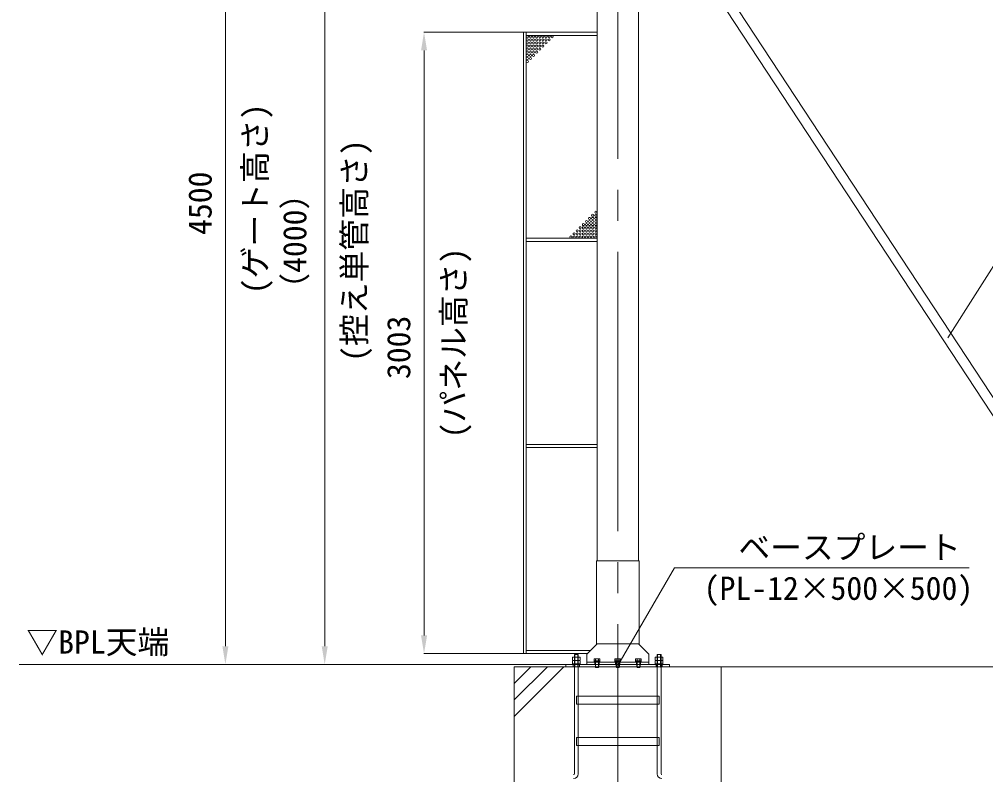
# Model space of a CAD drawing. Units: millimetres, scale not verified. Extents: x -30584 to 1616, y -23100 to 23100.
# Drawn here: x -10756 to -6086, y -18581 to -14930 of the extents above; entities that cross this region are included whole.
import ezdxf
from ezdxf.enums import TextEntityAlignment as Align

# ---------------------------------------------------------------- set-up
doc = ezdxf.new("R2010")
doc.units = ezdxf.units.MM
doc.header["$LTSCALE"] = 150
doc.linetypes.add('CHAIN2', pattern=[12, 9, -1, 1, -1])
doc.linetypes.add('DASHED1', pattern=[1.8, 1.2, -0.6])
for name, color, linetype, lineweight in [('0-2_ACCG-3018', 7, 'Continuous', 18), ('0-5_ﾍﾞｰｽﾗｲﾝ', 5, 'Continuous', 18), ('0-6_ﾎﾞﾙﾄ類', 2, 'Continuous', 18), ('0-9_基礎工事用PCA大', 7, 'Continuous', 18), ('0-B_寸法', 3, 'Continuous', 18), ('0-E_大型柱', 7, 'Continuous', 18), ('1-1_単管ｸﾗﾝﾌﾟ', 7, 'Continuous', 18), ('1-5_通芯', 1, 'CHAIN2', 18), ('1-8_標準ﾊﾟﾈﾙ', 7, 'Continuous', 18), ('1-A_文字', 7, 'Continuous', 18)]:
    doc.layers.add(name, color=color, linetype=linetype, lineweight=lineweight)
doc.styles.add('ＭＳ ゴシック', font='')
doc.styles.get('ＭＳ ゴシック').set_extended_font_data('MS Gothic')

msp = doc.modelspace()

# ---------------------------------------------------------------- linework, layer by layer
at = {"layer": '0-2_ACCG-3018'}
for centre in [(-8300.9, -15014.5), (-8300.9, -15029.5), (-8285.9, -15014.5), (-8285.9, -15029.5), (-8270.9, -15014.5), (-8270.9, -15029.5), (-8255.9, -15014.5), (-8255.9, -15029.5), (-8240.9, -15014.5), (-8240.9, -15029.5), (-8225.9, -15014.5), (-8225.9, -15029.5), (-8210.9, -15014.5), (-8210.9, -15029.5), (-8195.9, -15014.5), (-8195.9, -15029.5), (-8180.9, -15014.5), (-8300.9, -15044.5), (-8300.9, -15059.5), (-8300.9, -15074.5), (-8285.9, -15044.5), (-8285.9, -15059.5), (-8285.9, -15074.5), (-8270.9, -15044.5), (-8270.9, -15059.5), (-8270.9, -15074.5), (-8255.9, -15044.5), (-8255.9, -15059.5), (-8255.9, -15074.5), (-8240.9, -15044.5), (-8240.9, -15059.5), (-8240.9, -15074.5), (-8225.9, -15044.5), (-8225.9, -15059.5), (-8210.9, -15044.5), (-8300.9, -15089.5), (-8300.9, -15104.5), (-8300.9, -15119.5), (-8300.9, -15134.5), (-8285.9, -15089.5), (-8285.9, -15104.5), (-8285.9, -15119.5), (-8270.9, -15089.5), (-8270.9, -15104.5), (-8255.9, -15089.5), (-7985.2, -15877.5), (-7970.2, -15862.5), (-7970.2, -15877.5), (-8030.2, -15922.5), (-8015.2, -15907.5), (-8015.2, -15922.5), (-8000.2, -15892.5), (-8000.2, -15907.5), (-8000.2, -15922.5), (-7985.2, -15892.5), (-7985.2, -15907.5), (-7985.2, -15922.5), (-7970.2, -15892.5), (-7970.2, -15907.5), (-7970.2, -15922.5), (-8075.2, -15967.5), (-8060.2, -15952.5), (-8060.2, -15967.5), (-8045.2, -15937.5), (-8045.2, -15952.5), (-8045.2, -15967.5), (-8030.2, -15937.5), (-8030.2, -15952.5), (-8030.2, -15967.5), (-8015.2, -15937.5), (-8015.2, -15952.5), (-8015.2, -15967.5), (-8000.2, -15937.5), (-8000.2, -15952.5), (-8000.2, -15967.5), (-7985.2, -15937.5), (-7985.2, -15952.5), (-7985.2, -15967.5), (-7970.2, -15937.5), (-7970.2, -15952.5), (-7970.2, -15967.5), (-8090.2, -15982.5), (-8075.2, -15982.5), (-8060.2, -15982.5), (-8045.2, -15982.5), (-8030.2, -15982.5), (-8015.2, -15982.5), (-8000.2, -15982.5), (-7985.2, -15982.5), (-7970.2, -15982.5)]:
    msp.add_circle(centre, 5, dxfattribs=at)
at = {"layer": '0-5_ﾍﾞｰｽﾗｲﾝ'}
for p, q in [((-8114.2, -18048), (-10755.9, -18048)), ((-7364.2, -18060), (-3701.3, -18060))]:
    msp.add_line(p, q, dxfattribs=at)
at = {"layer": '0-6_ﾎﾞﾙﾄ類'}
for p, q in [((-8073.7, -18028), (-8073.7, -18013.4)), ((-8054.6, -18028), (-8054.6, -18013.4)), ((-7976, -18021), (-7977.8, -18022)), ((-7977.8, -18022), (-7977.8, -18030.8)), ((-7976, -18021), (-7952.3, -18021)), ((-7971, -18022), (-7971, -18030.8)), ((-7957.3, -18022), (-7957.3, -18030.8)), ((-7952.3, -18021), (-7950.5, -18022)), ((-7950.5, -18022), (-7950.5, -18030.8)), ((-7876, -18021), (-7877.8, -18022)), ((-7877.8, -18022), (-7877.8, -18030.8)), ((-7876, -18021), (-7852.3, -18021)), ((-7871, -18022), (-7871, -18030.8)), ((-7857.3, -18022), (-7857.3, -18030.8)), ((-7852.3, -18021), (-7850.5, -18022)), ((-7850.5, -18022), (-7850.5, -18030.8)), ((-7776, -18021), (-7777.8, -18022)), ((-7777.8, -18022), (-7777.8, -18030.8)), ((-7776, -18021), (-7752.3, -18021)), ((-7771, -18022), (-7771, -18030.8)), ((-7757.3, -18022), (-7757.3, -18030.8)), ((-7752.3, -18021), (-7750.5, -18022)), ((-7750.5, -18022), (-7750.5, -18030.8)), ((-7673.7, -18028), (-7673.7, -18013.4)), ((-7654.6, -18028), (-7654.6, -18013.4)), ((-8073.7, -18030.8), (-8073.7, -18045.4)), ((-8054.6, -18030.8), (-8054.6, -18045.4)), ((-7977.8, -18030.8), (-7950.5, -18030.8)), ((-7975.4, -18031), (-7952.9, -18031)), ((-7972.2, -18060), (-7972.2, -18038)), ((-7972.2, -18060), (-7970.9, -18062.8)), ((-7970.9, -18062.8), (-7970.9, -18038)), ((-7965.4, -18034), (-7964.3, -18038)), ((-7964, -18034), (-7963, -18038)), ((-7956.2, -18060), (-7956.2, -18038)), ((-7877.8, -18030.8), (-7850.5, -18030.8)), ((-7875.4, -18031), (-7852.9, -18031)), ((-7872.2, -18060), (-7872.2, -18038)), ((-7872.2, -18060), (-7870.9, -18062.8)), ((-7870.9, -18062.8), (-7870.9, -18038)), ((-7865.4, -18034), (-7864.3, -18038)), ((-7864, -18034), (-7863, -18038)), ((-7856.2, -18060), (-7856.2, -18038)), ((-7777.8, -18030.8), (-7750.5, -18030.8)), ((-7775.4, -18031), (-7752.9, -18031)), ((-7772.2, -18060), (-7772.2, -18038)), ((-7772.2, -18060), (-7770.9, -18062.8)), ((-7770.9, -18062.8), (-7770.9, -18038)), ((-7765.3, -18034), (-7764.3, -18038)), ((-7764, -18034), (-7763, -18038)), ((-7756.2, -18060), (-7756.2, -18038)), ((-7673.7, -18030.8), (-7673.7, -18045.4)), ((-7654.6, -18030.8), (-7654.6, -18045.4))]:
    msp.add_line(p, q, dxfattribs=at)
for points in [[(-8082.6, -18028), (-8082.6, -18013.4), (-8045.7, -18013.4), (-8045.7, -18028), (-8048.2, -18029.4), (-8080.2, -18029.4)], [(-7682.6, -18028), (-7682.6, -18013.4), (-7645.7, -18013.4), (-7645.7, -18028), (-7648.2, -18029.4), (-7680.2, -18029.4)], [(-8082.6, -18030.8), (-8082.6, -18045.4), (-8045.7, -18045.4), (-8045.7, -18030.8), (-8048.2, -18029.4), (-8080.2, -18029.4)], [(-8082.2, -18045.4), (-8046.2, -18045.4), (-8046.2, -18048), (-8082.2, -18048)], [(-7950.2, -18031), (-7950.2, -18034), (-7978.2, -18034), (-7978.2, -18031)], [(-7978.2, -18034), (-7950.2, -18034), (-7950.2, -18038), (-7978.2, -18038)], [(-7850.2, -18031), (-7850.2, -18034), (-7878.2, -18034), (-7878.2, -18031)], [(-7878.2, -18034), (-7850.2, -18034), (-7850.2, -18038), (-7878.2, -18038)], [(-7750.2, -18031), (-7750.2, -18034), (-7778.2, -18034), (-7778.2, -18031)], [(-7778.2, -18034), (-7750.2, -18034), (-7750.2, -18038), (-7778.2, -18038)], [(-7682.6, -18030.8), (-7682.6, -18045.4), (-7645.7, -18045.4), (-7645.7, -18030.8), (-7648.2, -18029.4), (-7680.2, -18029.4)], [(-7682.2, -18045.4), (-7646.2, -18045.4), (-7646.2, -18048), (-7682.2, -18048)]]:
    msp.add_lwpolyline(points, close=True, dxfattribs=at)
for points in [[(-7972.2, -18060), (-7956.2, -18060), (-7957.4, -18062.8)], [(-7970.9, -18062.8), (-7957.4, -18062.8), (-7957.4, -18038)], [(-7872.2, -18060), (-7856.2, -18060), (-7857.4, -18062.8)], [(-7870.9, -18062.8), (-7857.4, -18062.8), (-7857.4, -18038)], [(-7772.2, -18060), (-7756.2, -18060), (-7757.4, -18062.8)], [(-7770.9, -18062.8), (-7757.4, -18062.8), (-7757.4, -18038)]]:
    msp.add_lwpolyline(points, dxfattribs=at)
for centre, radius, start, end in [((-7974.4, -18027), 6.04, 55.616, 124.384), ((-7964.2, -18043.6), 22.6, 72.412, 107.588), ((-7953.9, -18027), 6.04, 55.616, 124.384), ((-7874.4, -18027), 6.04, 55.616, 124.384), ((-7864.2, -18043.6), 22.6, 72.412, 107.588), ((-7853.9, -18027), 6.04, 55.616, 124.384), ((-7774.4, -18027), 6.04, 55.616, 124.384), ((-7764.2, -18043.6), 22.6, 72.412, 107.588), ((-7753.9, -18027), 6.04, 55.616, 124.384), ((-8078.2, -18020.2), 8.96, 240, 300), ((-8078.2, -18038.6), 8.96, 60, 120), ((-8064.2, -17997), 32.5, 252.932, 287.068), ((-8064.2, -18061.8), 32.5, 72.932, 107.068), ((-8050.2, -18020.2), 8.94, 239.975, 300.025), ((-8050.2, -18038.6), 8.94, 59.975, 120.025), ((-7975.4, -18030.8), 0.19, 180, 270), ((-7952.9, -18030.8), 0.19, 270, 0), ((-7875.4, -18030.8), 0.19, 180, 270), ((-7852.9, -18030.8), 0.19, 270, 0), ((-7775.4, -18030.8), 0.19, 180, 270), ((-7752.9, -18030.8), 0.19, 270, 0), ((-7678.2, -18020.2), 8.96, 240, 300), ((-7678.2, -18038.6), 8.96, 60, 120), ((-7664.2, -17997), 32.5, 252.932, 287.068), ((-7664.2, -18061.8), 32.5, 72.932, 107.068), ((-7650.2, -18020.2), 8.94, 239.975, 300.025), ((-7650.2, -18038.6), 8.94, 59.975, 120.025)]:
    msp.add_arc(centre, radius, start, end, dxfattribs=at)
at = {"layer": '0-9_基礎工事用PCA大'}
for p, q in [((-8364.2, -18300), (-8124.2, -18060)), ((-8364.2, -18220), (-8204.2, -18060)), ((-8364.2, -18140), (-8284.2, -18060)), ((-8054.6, -18240), (-8054.6, -18402)), ((-7673.7, -18240), (-7673.7, -18402)), ((-8054.6, -18440), (-8054.6, -18577)), ((-7673.7, -18440), (-7673.7, -18577))]:
    msp.add_line(p, q, dxfattribs=at)
at = {"layer": '0-9_基礎工事用PCA大', "color": 4, "linetype": 'DASHED1', "lineweight": 9}
for p, q in [((-8078.9, -18048), (-8078.9, -18060)), ((-8049.2, -18048), (-8049.2, -18060)), ((-7972.2, -18048), (-7972.2, -18060)), ((-7956.2, -18048), (-7956.2, -18060)), ((-7872.2, -18048), (-7872.2, -18060)), ((-7856.2, -18048), (-7856.2, -18060)), ((-7772.2, -18048), (-7772.2, -18060)), ((-7756.2, -18048), (-7756.2, -18060)), ((-7679.2, -18048), (-7679.2, -18060)), ((-7649.2, -18048), (-7649.2, -18060)), ((-8054.6, -18202), (-8054.6, -18240)), ((-7673.7, -18202), (-7673.7, -18240)), ((-8054.6, -18402), (-8054.6, -18440)), ((-7673.7, -18402), (-7673.7, -18440))]:
    msp.add_line(p, q, dxfattribs=at)
at = {"layer": '0-9_基礎工事用PCA大'}
for points in [[(-8073.7, -18576.9), (-8073.7, -18000), (-8054.6, -18000), (-8054.6, -18202)], [(-8073.7, -18062.5), (-8071.2, -18060), (-8071.2, -18000), (-8057.1, -18000), (-8057.1, -18060), (-8054.6, -18062.5)], [(-7654.6, -18576.9), (-7654.6, -18000), (-7673.7, -18000), (-7673.7, -18202)], [(-7654.6, -18062.5), (-7657.1, -18060), (-7657.1, -18000), (-7671.2, -18000), (-7671.2, -18060), (-7673.7, -18062.5)]]:
    msp.add_lwpolyline(points, dxfattribs=at)
for points in [[(-8364.2, -19060), (-7364.2, -19060), (-7364.2, -18060), (-8364.2, -18060)], [(-8114.2, -18060), (-7614.2, -18060), (-7614.2, -18048), (-8114.2, -18048)], [(-8064.2, -18202), (-7664.2, -18202), (-7664.2, -18240), (-8064.2, -18240)], [(-8064.2, -18402), (-7664.2, -18402), (-7664.2, -18440), (-8064.2, -18440)]]:
    msp.add_lwpolyline(points, close=True, dxfattribs=at)
for centre, radius, start, end in [((-8077.7, -18576.9), 4, 270, 0), ((-8077.6, -18577), 23, 270, 0), ((-7650.7, -18577), 23, 180, 270), ((-7650.6, -18576.9), 4, 180, 270)]:
    msp.add_arc(centre, radius, start, end, dxfattribs=at)
at = {"layer": '0-B_寸法'}
for p, q in [((-9760.2, -13636), (-9760.2, -17960)), ((-9280.2, -14136), (-9280.2, -17960)), ((-8321.2, -14993), (-8801.2, -14993)), ((-8800.2, -15081), (-8800.2, -17908)), ((-8321.2, -17996), (-8801.2, -17996)), ((-8115.2, -18048), (-9761.2, -18048)), ((-8115.2, -18048), (-9281.2, -18048))]:
    msp.add_line(p, q, dxfattribs=at)
at = {"layer": '0-B_寸法', "color": 91}
for points in [[(-8814.8, -15081), (-8800.2, -14993), (-8785.5, -15081)], [(-8814.8, -17908), (-8800.2, -17996), (-8785.5, -17908)], [(-9774.8, -17960), (-9760.2, -18048), (-9745.5, -17960)], [(-9294.8, -17960), (-9280.2, -18048), (-9265.5, -17960)]]:
    msp.add_solid(points, dxfattribs=at)
at = {"layer": '0-E_大型柱'}
for p, q in [((-7964.2, -14097.9), (-7964.2, -17548)), ((-7764.2, -17548), (-7764.2, -14238.6)), ((-8014.2, -18038), (-7714.2, -18038))]:
    msp.add_line(p, q, dxfattribs=at)
at = {"layer": '0-E_大型柱', "color": 4, "linetype": 'DASHED1', "lineweight": 9}
for p, q in [((-7974.2, -18038), (-7974.2, -18048)), ((-7954.2, -18038), (-7954.2, -18048)), ((-7874.2, -18038), (-7874.2, -18048)), ((-7854.2, -18038), (-7854.2, -18048)), ((-7774.2, -18038), (-7774.2, -18048)), ((-7754.2, -18038), (-7754.2, -18048))]:
    msp.add_line(p, q, dxfattribs=at)
at = {"layer": '0-E_大型柱'}
for points in [[(-7967.4, -17548), (-7761, -17548), (-7761, -17948), (-7967.4, -17948)], [(-7964.2, -17948), (-7764.2, -17948), (-7714.2, -17998), (-7714.2, -18048), (-8014.2, -18048), (-8014.2, -17998)]]:
    msp.add_lwpolyline(points, close=True, dxfattribs=at)
at = {"layer": '1-1_単管ｸﾗﾝﾌﾟ'}
for p, q in [((-5401.7, -17833.9), (-7866.1, -14083.5)), ((-5359.8, -17809.1), (-7825.5, -14056.8))]:
    msp.add_line(p, q, dxfattribs=at)
at = {"layer": '1-5_通芯'}
msp.add_line((-7864.2, -12454.2), (-7864.2, -20330.5), dxfattribs=at)
at = {"layer": '1-8_標準ﾊﾟﾈﾙ'}
for points in [[(-8320.2, -14993), (-8306.9, -14993), (-8306.9, -17996), (-8320.2, -17996)], [(-8306.9, -14993), (-7964.2, -14993), (-7964.2, -15008.5), (-8306.9, -15008.5)], [(-8306.9, -15988.5), (-7964.2, -15988.5), (-7964.2, -16004.5), (-8306.9, -16004.5)], [(-8306.9, -16984.5), (-7964.2, -16984.5), (-7964.2, -17000.5), (-8306.9, -17000.5)]]:
    msp.add_lwpolyline(points, close=True, dxfattribs=at)
msp.add_lwpolyline([(-7996.7, -17980.5), (-8306.9, -17980.5), (-8306.9, -17996), (-8012.2, -17996)], dxfattribs=at)
at = {"layer": '1-A_文字'}
for p, q in [((-6269.3, -16469.3), (-5921.7, -15922.9)), ((-7863.3, -18054), (-7590.2, -17581)), ((-7590.2, -17581), (-7589.8, -17581)), ((-7589.8, -17581), (-6166.3, -17581))]:
    msp.add_line(p, q, dxfattribs=at)

# ---------------------------------------------------------------- texts
at = {"layer": '0-B_寸法', "style": 'ＭＳ ゴシック'}
for s, p in [('(ゲート高さ)', (-9527.2, -16258.8)), ('(控え単管高さ)', (-9047.2, -16585.6)), ('4500', (-9792.8, -15972.5)), ('（4000）', (-9335, -16309.5)), ('(パネル高さ)', (-8567.2, -16955.3)), ('3003', (-8832.8, -16669))]:
    msp.add_text(s, height=112.6, rotation=90, dxfattribs=at).set_placement(p, align=Align.BOTTOM_LEFT)
at = {"layer": '1-A_文字', "style": 'ＭＳ ゴシック'}
for s, p in [('\u3000\u3000ベースプレート\u3000\u3000', (-7588.6, -17572.4)), ('(PL-12×500×500)', (-7448.6, -17769.9)), ('▽BPL天端', (-10721.9, -18029.8))]:
    msp.add_text(s, height=112.6, dxfattribs=at).set_placement(p, align=Align.BOTTOM_LEFT)

doc.saveas('drawing.dxf')
